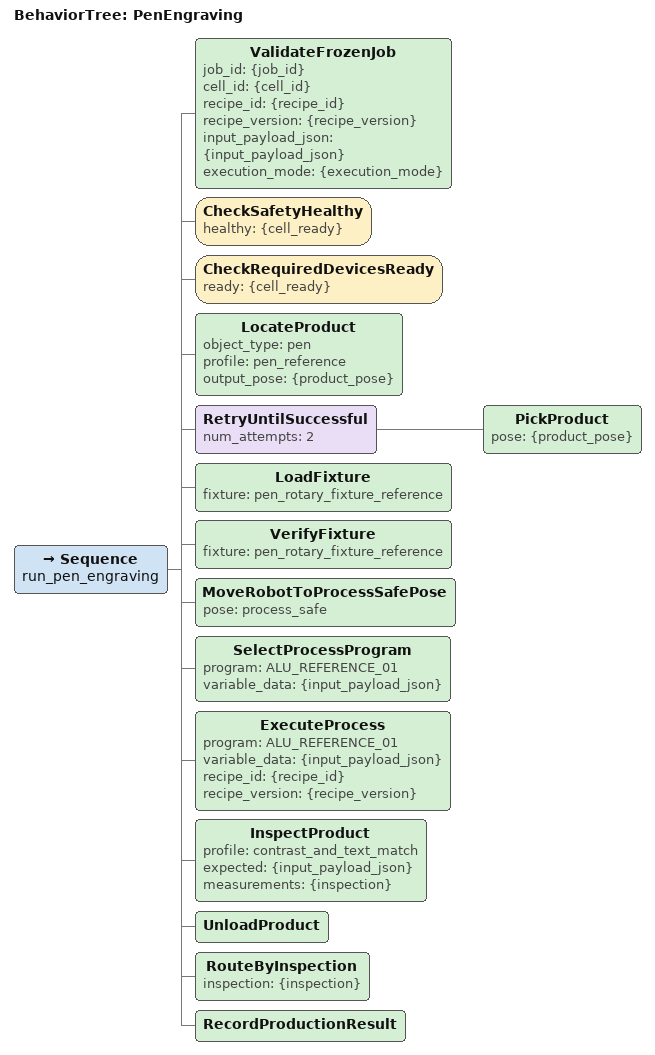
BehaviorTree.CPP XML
<root BTCPP_format="4" main_tree_to_execute="PenEngraving">
  <BehaviorTree ID="PenEngraving">
    <Sequence name="run_pen_engraving">
      <ValidateFrozenJob
        job_id="{job_id}"
        cell_id="{cell_id}"
        recipe_id="{recipe_id}"
        recipe_version="{recipe_version}"
        input_payload_json="{input_payload_json}"
        execution_mode="{execution_mode}"/>
      <CheckSafetyHealthy healthy="{cell_ready}"/>
      <CheckRequiredDevicesReady ready="{cell_ready}"/>
      <LocateProduct object_type="pen" profile="pen_reference" output_pose="{product_pose}"/>
      <RetryUntilSuccessful num_attempts="2">
        <PickProduct pose="{product_pose}"/>
      </RetryUntilSuccessful>
      <LoadFixture fixture="pen_rotary_fixture_reference"/>
      <VerifyFixture fixture="pen_rotary_fixture_reference"/>
      <MoveRobotToProcessSafePose pose="process_safe"/>
      <SelectProcessProgram program="ALU_REFERENCE_01" variable_data="{input_payload_json}"/>
      <ExecuteProcess
        program="ALU_REFERENCE_01"
        variable_data="{input_payload_json}"
        recipe_id="{recipe_id}"
        recipe_version="{recipe_version}"/>
      <InspectProduct
        profile="contrast_and_text_match"
        expected="{input_payload_json}"
        measurements="{inspection}"/>
      <UnloadProduct/>
      <RouteByInspection inspection="{inspection}"/>
      <RecordProductionResult/>
    </Sequence>
  </BehaviorTree>
</root>
